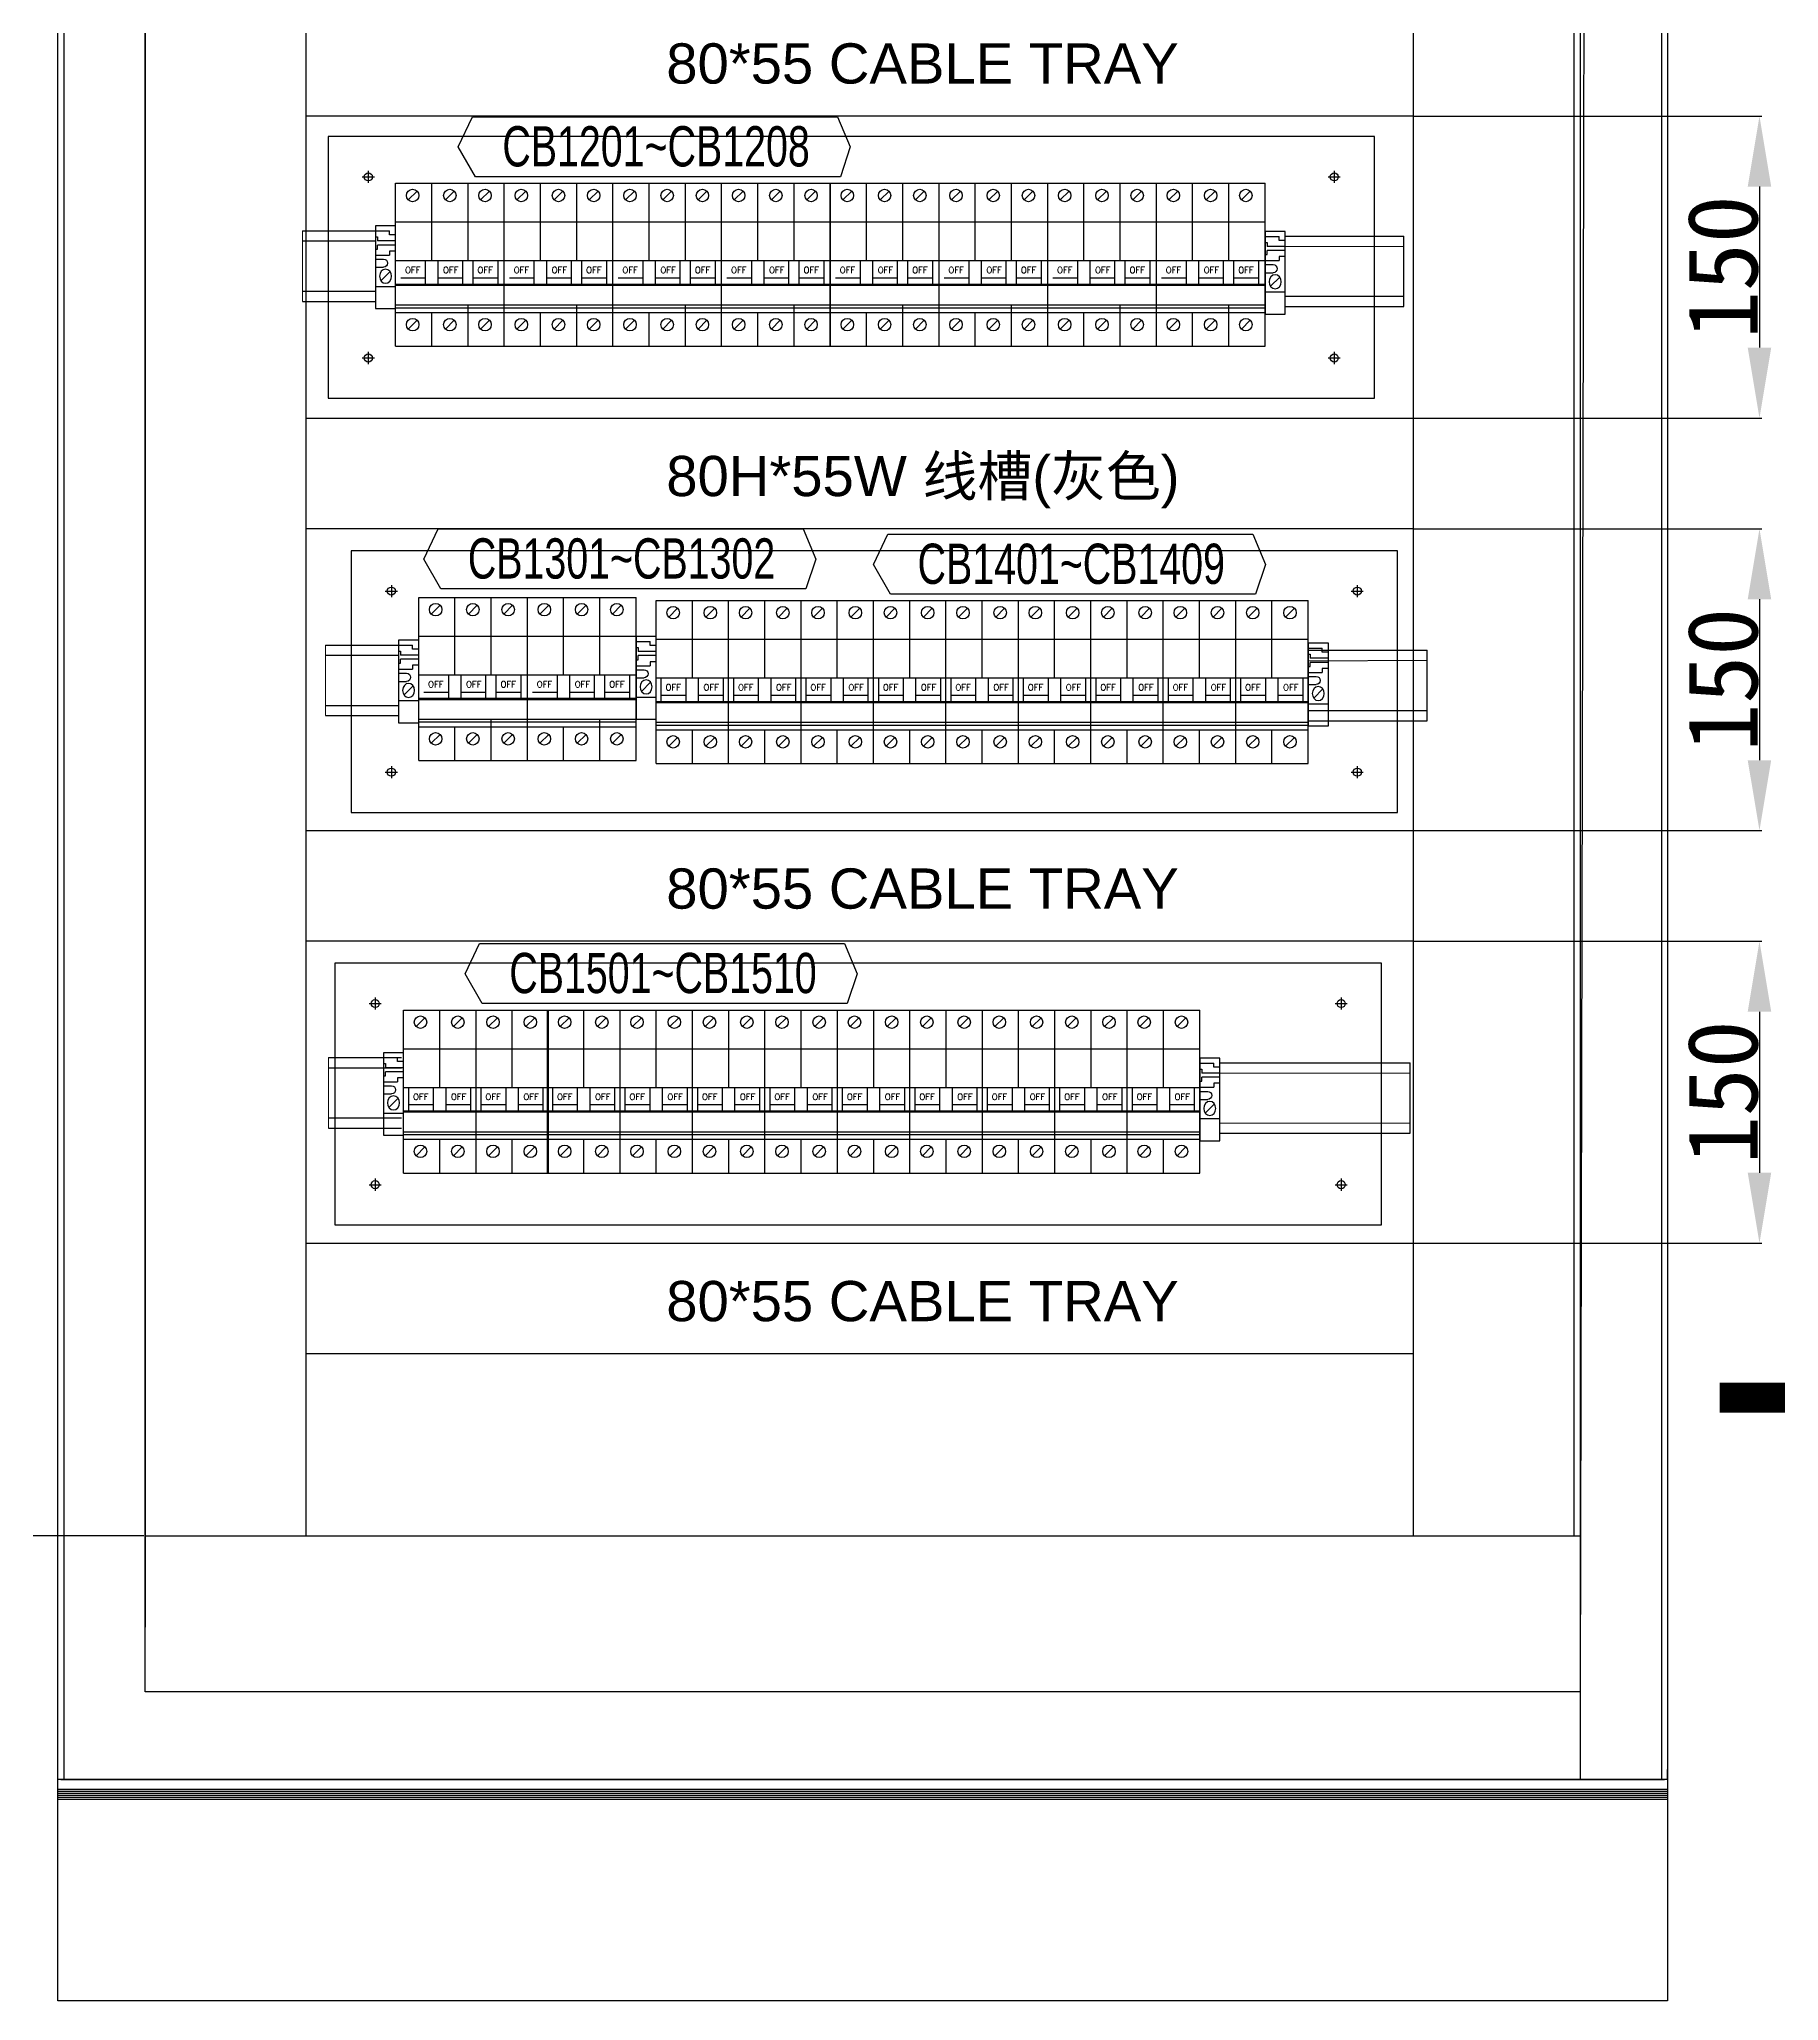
# Model space of a CAD drawing. Extents: x 81437 to 204847, y -54769 to -29444.
# Drawn here: x 91857 to 92721, y -40681 to -39706 of the extents above; entities that cross this region are included whole.
import ezdxf
from ezdxf.enums import TextEntityAlignment as Align
from ezdxf.lldxf.tags import DXFTag

# ---------------------------------------------------------------- set-up
doc = ezdxf.new("R2010")
doc.units = 0
doc.header["$LTSCALE"] = 100
doc.header["$MEASUREMENT"] = 0
for name, color, linetype in [('CABINET', 7, 'Continuous'), ('CLOUD_LAYER', 6, 'Continuous'), ('COMPONENT', 7, 'Continuous'), ('LOOP', 5, 'Continuous'), ('PSU', 12, 'Continuous'), ('TEXT', 7, 'Continuous')]:
    doc.layers.add(name, color=color, linetype=linetype)
doc.layers.add('细实线', color=7, linetype='Continuous', lineweight=20)
doc.styles.add('HZ', font='arial.ttf', dxfattribs={"width": 0.7})
doc.styles.add('ROMANS', font='romans', dxfattribs={"width": 0.8, "height": 2})
doc.styles.get("Standard").update_dxf_attribs({"font": ''})
doc.styles.get('Standard').set_extended_font_data('SimSun')
tags = doc.linetypes.add('CENTER2', pattern=[1.125, 0.75, -0.125, 0.125, -0.125]).pattern_tags.tags
tags[10:11] = [DXFTag(74, 4), DXFTag(75, 0), DXFTag(340, '0'), DXFTag(46, 1.0), DXFTag(50, 0.0), DXFTag(44, 0.0), DXFTag(45, 0.0)]
tags[8:9] = [DXFTag(74, 4), DXFTag(75, 0), DXFTag(340, '0'), DXFTag(46, 1.0), DXFTag(50, 0.0), DXFTag(44, 0.0), DXFTag(45, 0.0)]
tags[6:7] = [DXFTag(74, 4), DXFTag(75, 0), DXFTag(340, '0'), DXFTag(46, 1.0), DXFTag(50, 0.0), DXFTag(44, 0.0), DXFTag(45, 0.0)]
tags[4:5] = [DXFTag(74, 4), DXFTag(75, 0), DXFTag(340, '0'), DXFTag(46, 1.0), DXFTag(50, 0.0), DXFTag(44, 0.0), DXFTag(45, 0.0)]
tags = doc.linetypes.add('HIDDEN', pattern=[0.375, 0.25, -0.125]).pattern_tags.tags
tags[6:7] = [DXFTag(74, 4), DXFTag(75, 0), DXFTag(340, '0'), DXFTag(46, 1.0), DXFTag(50, 0.0), DXFTag(44, 0.0), DXFTag(45, 0.0)]
tags[4:5] = [DXFTag(74, 4), DXFTag(75, 0), DXFTag(340, '0'), DXFTag(46, 1.0), DXFTag(50, 0.0), DXFTag(44, 0.0), DXFTag(45, 0.0)]
doc.dimstyles.new('ISO-25', dxfattribs={"dimtxt": 35, "dimasz": 35, "dimexe": 1.25, "dimexo": 0.625, "dimtad": 1, "dimtoh": 1, "dimdec": 0, "dimtxsty": 'Standard', "dimcen": 2.5, "dimadec": 0, "dimazin": 0, "dimtfac": 1, "dimtdec": 0, "dimtmove": 0, "dimatfit": 3, "dimfxl": 1, "dimarcsym": 0})

# ---------------------------------------------------------------- blocks, each defined once
blk = doc.blocks.new('*D213')
at = {"color": 0, "lineweight": -2, "transparency": 16777216}
for p, q in [((91908.7, -38649.59), (91790.84, -38649.59)), ((91792.09, -38684.59), (91792.09, -40415.09)), ((91908.7, -40450.09), (91790.84, -40450.09))]:
    blk.add_line(p, q, dxfattribs=at)
at = {"color": 0, "transparency": 16777216}
for points in [[(91786.26, -38684.59), (91797.93, -38684.59), (91792.09, -38649.59)], [(91786.26, -40415.09), (91797.93, -40415.09), (91792.09, -40450.09)]]:
    blk.add_solid(points, dxfattribs=at)
at = {"layer": 'Defpoints', "color": 0, "transparency": 16777216}
for p in [(91909.33, -38649.59), (91792.09, -40450.09), (91909.33, -40450.09)]:
    blk.add_point(p, dxfattribs=at)
at = {"color": 0, "transparency": 16777216, "insert": (91773.97, -39549.84), "char_height": 35, "attachment_point": 5, "rotation": 90}
blk.add_mtext('1800', dxfattribs=at)
blk = doc.blocks.new('*D215')
at = {"color": 0, "lineweight": -2, "transparency": 16777216}
for p, q in [((92539.95, -39744.61), (92712.72, -39744.61)), ((92711.47, -39779.61), (92711.47, -39859.61)), ((92539.95, -39894.61), (92712.72, -39894.61))]:
    blk.add_line(p, q, dxfattribs=at)
at = {"color": 0, "transparency": 16777216}
for points in [[(92705.63, -39779.61), (92717.3, -39779.61), (92711.47, -39744.61)], [(92705.63, -39859.61), (92717.3, -39859.61), (92711.47, -39894.61)]]:
    blk.add_solid(points, dxfattribs=at)
at = {"layer": 'Defpoints', "color": 0, "transparency": 16777216}
for p in [(92539.33, -39744.61), (92539.33, -39894.61), (92711.47, -39894.61)]:
    blk.add_point(p, dxfattribs=at)
at = {"color": 0, "transparency": 16777216, "insert": (92693.34, -39819.61), "char_height": 35, "attachment_point": 5, "rotation": 90}
blk.add_mtext('150', dxfattribs=at)
blk = doc.blocks.new('*D216')
at = {"color": 0, "lineweight": -2, "transparency": 16777216}
for p, q in [((92539.95, -39949.61), (92712.72, -39949.61)), ((92711.47, -39984.61), (92711.47, -40064.61)), ((92539.95, -40099.61), (92712.72, -40099.61))]:
    blk.add_line(p, q, dxfattribs=at)
at = {"color": 0, "transparency": 16777216}
for points in [[(92705.63, -39984.61), (92717.3, -39984.61), (92711.47, -39949.61)], [(92705.63, -40064.61), (92717.3, -40064.61), (92711.47, -40099.61)]]:
    blk.add_solid(points, dxfattribs=at)
at = {"layer": 'Defpoints', "color": 0, "transparency": 16777216}
for p in [(92539.33, -39949.61), (92539.33, -40099.61), (92711.47, -40099.61)]:
    blk.add_point(p, dxfattribs=at)
at = {"color": 0, "transparency": 16777216, "insert": (92693.34, -40024.61), "char_height": 35, "attachment_point": 5, "rotation": 90}
blk.add_mtext('150', dxfattribs=at)
blk = doc.blocks.new('*D220')
at = {"color": 0, "lineweight": -2, "transparency": 16777216}
for p, q in [((92539.95, -40154.61), (92712.72, -40154.61)), ((92711.47, -40189.61), (92711.47, -40269.61)), ((92539.95, -40304.61), (92712.72, -40304.61))]:
    blk.add_line(p, q, dxfattribs=at)
at = {"color": 0, "transparency": 16777216}
for points in [[(92705.63, -40189.61), (92717.3, -40189.61), (92711.47, -40154.61)], [(92705.63, -40269.61), (92717.3, -40269.61), (92711.47, -40304.61)]]:
    blk.add_solid(points, dxfattribs=at)
at = {"layer": 'Defpoints', "color": 0, "transparency": 16777216}
for p in [(92539.33, -40154.61), (92539.33, -40304.61), (92711.47, -40304.61)]:
    blk.add_point(p, dxfattribs=at)
at = {"color": 0, "transparency": 16777216, "insert": (92693.34, -40229.61), "char_height": 35, "attachment_point": 5, "rotation": 90}
blk.add_mtext('150', dxfattribs=at)
blk = doc.blocks.new('空开3P')
at = {"layer": 'COMPONENT', "color": 6, "linetype": 'HIDDEN', "ltscale": 0.2}
for p, q in [((185939.19, 105389.42, 63738.88), (185943.58, 105393.8, 63738.88)), ((185957.71, 105389.42, 63738.88), (185962.1, 105393.8, 63738.88)), ((185975.2, 105389.42, 63738.88), (185979.59, 105393.8, 63738.88)), ((185939.19, 105325.23, 63738.88), (185943.58, 105329.61, 63738.88)), ((185957.71, 105325.23, 63738.88), (185962.1, 105329.61, 63738.88)), ((185975.2, 105325.23, 63738.88), (185979.59, 105329.61, 63738.88))]:
    blk.add_line(p, q, dxfattribs=at)
for centre in [(185941.39, 105391.61, 63738.88), (185959.9, 105391.61, 63738.88), (185977.39, 105391.61, 63738.88), (185941.39, 105327.42, 63738.88), (185959.9, 105327.42, 63738.88), (185977.39, 105327.42, 63738.88)]:
    blk.add_circle(centre, 3.1, dxfattribs=at)
at = {"layer": 'PSU', "linetype": 'HIDDEN', "ltscale": 0.2}
for p, q in [((185932.95, 105397.65, 63738.88), (185968.95, 105397.65, 63738.88)), ((185932.95, 105378.45, 63738.88), (185932.95, 105397.65, 63738.88)), ((185950.95, 105378.45, 63738.88), (185950.95, 105397.65, 63738.88)), ((185968.95, 105397.65, 63738.88), (185986.95, 105397.65, 63738.88)), ((185968.95, 105378.45, 63738.88), (185968.95, 105397.65, 63738.88)), ((185968.95, 105378.45, 63738.88), (185968.95, 105397.65, 63738.88)), ((185986.95, 105378.45, 63738.88), (185986.95, 105397.65, 63738.88)), ((185968.95, 105359.22, 63738.88), (185968.95, 105378.45, 63738.88)), ((185932.95, 105316.65, 63738.88), (185932.95, 105333.45, 63738.88)), ((185950.95, 105316.65, 63738.88), (185950.95, 105333.45, 63738.88)), ((185968.95, 105316.65, 63738.88), (185968.95, 105337.19, 63738.88)), ((185968.95, 105316.65, 63738.88), (185968.95, 105333.45, 63738.88)), ((185968.95, 105316.65, 63738.88), (185968.95, 105330.42, 63738.88)), ((185986.95, 105316.65, 63738.88), (185986.95, 105333.45, 63738.88)), ((185932.95, 105316.65, 63738.88), (185968.95, 105316.65, 63738.88)), ((185968.95, 105316.65, 63738.88), (185986.95, 105316.65, 63738.88))]:
    blk.add_line(p, q, dxfattribs=at)
at = {"layer": 'PSU'}
for p, q in [((185932.95, 105378.45, 63738.88), (185968.95, 105378.45, 63738.88)), ((185932.95, 105333.45, 63738.88), (185932.95, 105378.45, 63738.88)), ((185950.95, 105359.22, 63738.88), (185950.95, 105378.45, 63738.88)), ((185968.95, 105378.45, 63738.88), (185986.95, 105378.45, 63738.88)), ((185968.95, 105359.22, 63738.88), (185968.95, 105378.45, 63738.88)), ((185968.95, 105359.22, 63738.88), (185968.95, 105378.45, 63738.88)), ((185986.95, 105333.45, 63738.88), (185986.95, 105378.45, 63738.88)), ((185932.95, 105359.22, 63738.88), (185950.95, 105359.22, 63738.88)), ((185947.87, 105347.54, 63738.88), (185947.87, 105359.22, 63738.88)), ((185950.95, 105359.22, 63738.88), (185968.95, 105359.22, 63738.88)), ((185954.04, 105347.54, 63738.88), (185954.04, 105359.22, 63738.88)), ((185966.38, 105347.54, 63738.88), (185966.38, 105359.22, 63738.88)), ((185968.95, 105359.22, 63738.88), (185986.95, 105359.22, 63738.88)), ((185971.52, 105347.54, 63738.88), (185971.52, 105359.22, 63738.88)), ((185983.87, 105347.54, 63738.88), (185983.87, 105359.22, 63738.88)), ((185935.52, 105350.63, 63738.88), (185947.87, 105350.63, 63738.88)), ((185954.04, 105350.63, 63738.88), (185966.38, 105350.63, 63738.88)), ((185971.52, 105350.63, 63738.88), (185983.87, 105350.63, 63738.88)), ((185932.95, 105347.54, 63738.88), (185968.95, 105347.54, 63738.88)), ((185932.95, 105347.03, 63738.88), (185968.95, 105347.03, 63738.88)), ((185968.95, 105347.54, 63738.88), (185986.95, 105347.54, 63738.88)), ((185968.95, 105347.03, 63738.88), (185986.95, 105347.03, 63738.88)), ((185932.95, 105337.19, 63738.88), (185968.95, 105337.19, 63738.88)), ((185932.95, 105335.81, 63738.88), (185968.95, 105335.81, 63738.88)), ((185932.95, 105333.45, 63738.88), (185968.95, 105333.45, 63738.88)), ((185950.95, 105333.45, 63738.88), (185950.95, 105333.45, 63738.88)), ((185968.95, 105337.19, 63738.88), (185986.95, 105337.19, 63738.88)), ((185968.95, 105333.45, 63738.88), (185968.95, 105337.19, 63738.88)), ((185968.95, 105333.45, 63738.88), (185968.95, 105337.19, 63738.88)), ((185968.95, 105335.81, 63738.88), (185986.95, 105335.81, 63738.88)), ((185968.95, 105333.45, 63738.88), (185986.95, 105333.45, 63738.88))]:
    blk.add_line(p, q, dxfattribs=at)
at = {"layer": 'TEXT', "style": 'ROMANS'}
for p in [(185941.47, 105354.54, 63738.88), (185960.32, 105354.54, 63738.88), (185977.48, 105354.54, 63738.88)]:
    blk.add_text('OFF', height=3.086, dxfattribs=at).set_placement(p, align=Align.MIDDLE)
blk = doc.blocks.new('堵头')
at = {"color": 53}
for p, q in [((0, -41), (0, 0)), ((0, 0), (10, 0)), ((10, 0), (10, -41)), ((0, -11), (10, -11)), ((7.28, -18.33), (2.72, -13.78)), ((0, -20.55), (4, -20.55)), ((0, -24.55), (4, -24.55)), ((0, -26.55), (7, -26.55)), ((7, -28.55), (7, -26.55)), ((10, -28.55), (7, -28.55)), ((0, -29.55), (1, -29.55)), ((0, -35.55), (1, -35.55)), ((0, -38.55), (7, -38.55)), ((1, -29.55), (1, -31.55)), ((10, -31.55), (1, -31.55)), ((10, -33.55), (1, -33.55)), ((1, -35.55), (1, -33.55)), ((10, -36.55), (7, -36.55)), ((7, -36.55), (7, -38.55)), ((10, -41), (0, -41))]:
    blk.add_line(p, q, dxfattribs=at)
blk.add_arc((4, -22.55), 2, 270, 90, dxfattribs=at)
blk.add_ellipse((5, -16.05), major_axis=(0, -3.5), ratio=0.857143, start_param=4.712389, end_param=10.995574, dxfattribs=at)
blk = doc.blocks.new('2P空开')
at = {"layer": 'COMPONENT', "color": 6, "linetype": 'HIDDEN', "ltscale": 0.2}
for p, q in [((-11.76, -8.23), (-7.37, -3.86)), ((6.76, -8.23), (11.15, -3.86)), ((-11.76, -72.42), (-7.37, -68.04)), ((6.76, -72.42), (11.15, -68.04))]:
    blk.add_line(p, q, dxfattribs=at)
for centre in [(-9.56, -6.04), (8.95, -6.04), (-9.56, -70.23), (8.95, -70.23)]:
    blk.add_circle(centre, 3.1, dxfattribs=at)
at = {"layer": 'PSU', "linetype": 'HIDDEN', "ltscale": 0.2}
for p, q in [((-18, 0), (18, 0)), ((-18, -19.21), (-18, 0)), ((0, -19.21), (0, 0)), ((18, -19.21), (18, 0)), ((18, -81), (18, -19.21)), ((-18, -81), (-18, -64.21)), ((0, -81), (0, -64.21)), ((18, -81), (18, -67.23)), ((-18, -81), (18, -81))]:
    blk.add_line(p, q, dxfattribs=at)
at = {"layer": 'PSU'}
for p, q in [((-18, -19.21), (18, -19.21)), ((-18, -64.21), (-18, -19.21)), ((0, -38.43), (0, -19.21)), ((18, -64.21), (18, -19.21)), ((-18, -38.43), (0, -38.43)), ((-15.43, -50.11), (-15.43, -38.43)), ((-3.09, -50.11), (-3.09, -38.43)), ((0, -38.43), (18, -38.43)), ((3.09, -50.11), (3.09, -38.43)), ((15.43, -50.11), (15.43, -38.43)), ((-15.43, -47.02), (-3.09, -47.02)), ((3.09, -47.02), (15.43, -47.02)), ((-18, -50.11), (18, -50.11)), ((-18, -50.62), (18, -50.62)), ((-18, -60.46), (18, -60.46)), ((-18, -61.84), (18, -61.84)), ((-18, -64.21), (18, -64.21)), ((0, -64.21), (0, -64.21))]:
    blk.add_line(p, q, dxfattribs=at)
at = {"layer": 'TEXT', "style": 'ROMANS'}
for p in [(-9.48, -43.11), (9.37, -43.11)]:
    blk.add_text('OFF', height=3.086, dxfattribs=at).set_placement(p, align=Align.MIDDLE)

msp = doc.modelspace()

# ---------------------------------------------------------------- linework, layer by layer
at = {"color": 7}
for p, q in [((91865.83, -40681.09), (91865.83, -38571.09)), ((92665.83, -38571.09), (92665.83, -40681.09)), ((91909.33, -40527.59), (91909.33, -38618.59)), ((91909.33, -38695.09), (91909.33, -40495.39)), ((92624.29, -39660.92), (92622.33, -40527.59)), ((91909.33, -40450.09), (92622.33, -40450.09)), ((91909.33, -40527.59), (91909.33, -40459.85)), ((92665.83, -40571.09), (91865.83, -40571.09)), ((92665.83, -40576.09), (91865.83, -40576.09)), ((92665.83, -40577.09), (91865.83, -40577.09)), ((92665.83, -40578.09), (91865.83, -40578.09)), ((91867.33, -40571.09), (92664.33, -40571.09)), ((92665.83, -40579.09), (91865.83, -40579.09)), ((92665.83, -40580.09), (91865.83, -40580.09)), ((92665.83, -40581.09), (91865.83, -40581.09)), ((92665.83, -40681.09), (91865.83, -40681.09)), ((92665.83, -40681.09), (91865.83, -40681.09))]:
    msp.add_line(p, q, dxfattribs=at)
at = {"color": 7, "linetype": 'HIDDEN'}
for p, q in [((91869.03, -40571.09), (91869.03, -38571.09)), ((92662.83, -38571.09), (92662.83, -40571.09))]:
    msp.add_line(p, q, dxfattribs=at)
msp.add_line((92622.33, -38618.59), (92622.33, -40571.09))
at = {"color": 4, "linetype": 'CENTER2'}
for p, q in [((92017.17, -39774.75), (92023.17, -39774.75)), ((92020.17, -39771.75), (92020.17, -39777.75)), ((92497.17, -39774.75), (92503.17, -39774.75)), ((92500.17, -39771.75), (92500.17, -39777.75)), ((92017.17, -39864.75), (92023.17, -39864.75)), ((92020.17, -39861.75), (92020.17, -39867.75)), ((92497.17, -39864.75), (92503.17, -39864.75)), ((92500.17, -39861.75), (92500.17, -39867.75)), ((92028.62, -39980.57), (92034.62, -39980.57)), ((92031.62, -39977.57), (92031.62, -39983.57)), ((92508.62, -39980.57), (92514.62, -39980.57)), ((92511.62, -39977.57), (92511.62, -39983.57)), ((92028.62, -40070.57), (92034.62, -40070.57)), ((92031.62, -40067.57), (92031.62, -40073.57)), ((92508.62, -40070.57), (92514.62, -40070.57)), ((92511.62, -40067.57), (92511.62, -40073.57)), ((92020.61, -40185.56), (92026.61, -40185.56)), ((92023.61, -40182.56), (92023.61, -40188.56)), ((92500.61, -40185.56), (92506.61, -40185.56)), ((92503.61, -40182.56), (92503.61, -40188.56)), ((92020.61, -40275.56), (92026.61, -40275.56)), ((92023.61, -40272.56), (92023.61, -40278.56)), ((92500.61, -40275.56), (92506.61, -40275.56)), ((92503.61, -40272.56), (92503.61, -40278.56))]:
    msp.add_line(p, q, dxfattribs=at)
at = {"linetype": 'CENTER2'}
for p, q in [((92020.08, -39774.75), (92020.26, -39774.75)), ((92020.17, -39774.84), (92020.17, -39774.66)), ((92500.08, -39774.75), (92500.26, -39774.75)), ((92500.17, -39774.84), (92500.17, -39774.66)), ((92020.08, -39864.75), (92020.26, -39864.75)), ((92020.17, -39864.84), (92020.17, -39864.66)), ((92500.08, -39864.75), (92500.26, -39864.75)), ((92500.17, -39864.84), (92500.17, -39864.66)), ((92031.53, -39980.57), (92031.71, -39980.57)), ((92031.62, -39980.66), (92031.62, -39980.48)), ((92511.53, -39980.57), (92511.71, -39980.57)), ((92511.62, -39980.66), (92511.62, -39980.48)), ((92031.53, -40070.57), (92031.71, -40070.57)), ((92031.62, -40070.66), (92031.62, -40070.48)), ((92511.53, -40070.57), (92511.71, -40070.57)), ((92511.62, -40070.66), (92511.62, -40070.48)), ((92023.52, -40185.56), (92023.7, -40185.56)), ((92023.61, -40185.65), (92023.61, -40185.47)), ((92503.52, -40185.56), (92503.7, -40185.56)), ((92503.61, -40185.65), (92503.61, -40185.47)), ((92023.52, -40275.56), (92023.7, -40275.56)), ((92023.61, -40275.65), (92023.61, -40275.47)), ((92503.52, -40275.56), (92503.7, -40275.56)), ((92503.61, -40275.65), (92503.61, -40275.47))]:
    msp.add_line(p, q, dxfattribs=at)
at = {"color": 6}
for p, q in [((91987.47, -39801.61, -63738.88), (92023.75, -39801.61, -62238.04)), ((91987.47, -39806.61, -63738.88), (92023.75, -39806.61, -62238.04)), ((92475.79, -39804.17, 1500.84), (92534.82, -39804.17)), ((92534.82, -39839.17), (92534.82, -39804.17)), ((92475.79, -39809.37, 1500.84), (92534.82, -39809.17)), ((91987.47, -39831.61, -63738.88), (92023.75, -39831.61, -62238.04)), ((91987.47, -39836.61, -63738.88), (92023.75, -39836.61, -62238.04)), ((92475.79, -39834.06, 1500.84), (92534.82, -39834.11)), ((92475.79, -39839.17, 1500.84), (92534.82, -39839.17)), ((91998.91, -40007.43, -63738.88), (92035.2, -40007.43, -62238.04)), ((91998.91, -40012.43, -63738.88), (92035.2, -40012.43, -62238.04)), ((92487.23, -40009.99, 1500.84), (92546.27, -40009.99)), ((92546.27, -40044.99), (92546.27, -40009.99)), ((92487.23, -40015.19, 1500.84), (92546.27, -40014.99)), ((91998.91, -40037.43, -63738.88), (92035.2, -40037.43, -62238.04)), ((92487.23, -40039.89, 1500.84), (92546.27, -40039.94)), ((91998.91, -40042.43, -63738.88), (92035.2, -40042.43, -62238.04)), ((92487.23, -40044.99, 1500.84), (92546.27, -40044.99)), ((92000.42, -40212.42, -63738.88), (92036.7, -40212.42, -62238.04)), ((92000.42, -40217.42, -63738.88), (92036.7, -40217.42, -62238.04)), ((92443.3, -40214.98, -124476.07), (92537.83, -40214.98, -125976.91)), ((92537.83, -40249.98, -125976.91), (92537.83, -40214.98, -125976.91)), ((92443.3, -40220.18, -124476.07), (92537.83, -40219.98, -125976.91)), ((92000.42, -40242.42, -63738.88), (92036.7, -40242.42, -62238.04)), ((92443.3, -40244.87, -124476.07), (92537.83, -40244.93, -125976.91)), ((92443.3, -40244.87, -124476.07), (92537.83, -40244.93, -125976.91)), ((92000.42, -40247.42, -63738.88), (92036.7, -40247.42, -62238.04)), ((92443.3, -40249.98, -124476.07), (92537.83, -40249.98, -125976.91))]:
    msp.add_line(p, q, dxfattribs=at)
for points in [[(91909.33, -40450.09), (91989.33, -40450.09), (91989.33, -38649.59), (91909.33, -38649.59)], [(92539.33, -40450.09), (92619.33, -40450.09), (92619.33, -38649.59), (92539.33, -38649.59)], [(92000.17, -39884.75), (92520.17, -39884.75), (92520.17, -39754.75), (92000.17, -39754.75)], [(92011.62, -40090.57), (92531.62, -40090.57), (92531.62, -39960.57), (92011.62, -39960.57)], [(92003.61, -40295.56), (92523.61, -40295.56), (92523.61, -40165.56), (92003.61, -40165.56)]]:
    msp.add_lwpolyline(points, close=True)
at = {"elevation": 63738.88}
for points in [[(91989.33, -39689.61), (92539.33, -39689.61), (92539.33, -39744.61), (91989.33, -39744.61)], [(91989.33, -39894.61), (92539.33, -39894.61), (92539.33, -39949.61), (91989.33, -39949.61)], [(91989.33, -40099.61), (92539.33, -40099.61), (92539.33, -40154.61), (91989.33, -40154.61)], [(91989.33, -40304.61), (92539.33, -40304.61), (92539.33, -40359.61), (91989.33, -40359.61)]]:
    msp.add_lwpolyline(points, close=True, dxfattribs=at)
at = {"color": 3}
for points in [[(92072.01, -39744.89), (92253.36, -39744.89), (92259.7, -39759.89), (92254.74, -39774.7), (92073.39, -39774.7), (92064.9, -39759.89), (92072.01, -39744.89)], [(92054.85, -39949.69), (92236.2, -39949.69), (92242.54, -39964.69), (92237.58, -39979.5), (92056.23, -39979.5), (92047.74, -39964.69), (92054.85, -39949.69)], [(92075.45, -40155.7), (92256.8, -40155.7), (92263.14, -40170.7), (92258.17, -40185.51), (92076.82, -40185.51), (92068.33, -40170.7), (92075.45, -40155.7)]]:
    msp.add_lwpolyline(points, dxfattribs=at)
at = {"color": 3, "elevation": -60737.2}
msp.add_lwpolyline([(92278.33, -39952.34), (92459.68, -39952.34), (92466.02, -39967.34), (92461.05, -39982.15), (92279.7, -39982.15), (92271.21, -39967.34), (92278.33, -39952.34)], dxfattribs=at)
at = {"color": 7}
msp.add_lwpolyline([(92665.83, -40571.09), (92665.83, -40566.09)], dxfattribs=at)
for centre in [(92020.17, -39774.75), (92500.17, -39774.75), (92020.17, -39864.75), (92500.17, -39864.75), (92031.62, -39980.57), (92511.62, -39980.57), (92031.62, -40070.57), (92511.62, -40070.57), (92023.61, -40185.56), (92503.61, -40185.56), (92023.61, -40275.56), (92503.61, -40275.56)]:
    msp.add_circle(centre, 2)
at = {"layer": 'CLOUD_LAYER', "color": 7}
for p, q in [((92622.33, -40527.59), (91909.33, -40527.59)), ((92607.91, -40527.59), (91912.59, -40527.59))]:
    msp.add_line(p, q, dxfattribs=at)
at = {"layer": 'LOOP', "color": 5, "const_width": 15}
msp.add_lwpolyline([(92736.82, -40381.38), (92691.68, -40381.38)], dxfattribs=at)
msp.add_lwpolyline([(92736.82, -40381.38), (92691.68, -40381.38)], dxfattribs=at)
at = {"layer": '细实线', "color": 6}
for p, q in [((91987.47, -39801.61, -63738.88), (91987.47, -39836.61, -63738.88)), ((91998.91, -40007.43, -63738.88), (91998.91, -40042.43, -63738.88)), ((92000.42, -40212.42, -63738.88), (92000.42, -40247.42, -63738.88))]:
    msp.add_line(p, q, dxfattribs=at)

# ---------------------------------------------------------------- block references
at = {"xscale": -1, "rotation": 180}
for p in [(92023.75, -39840.16, -62238.04), (92465.79, -39842.92, 1500.84), (92035.2, -40045.99, -62238.04), (92153.2, -40044.22, -60737.2), (92487.23, -40047.54, -60737.2), (92027.7, -40250.97, -62238.04), (92433.3, -40253.73, -124476.07)]:
    msp.add_blockref('堵头', p, dxfattribs=at)
at = {"layer": 'CABINET'}
for p in [(92181.21, -39985.29, -60737.2), (92217.21, -39985.29, -60737.2), (92253.21, -39985.29, -60737.2), (92289.22, -39985.29, -60737.2), (92325.22, -39985.29, -60737.2), (92361.22, -39985.29, -60737.2), (92397.23, -39985.29, -60737.2), (92433.23, -39985.29, -60737.2), (92469.23, -39985.29, -60737.2), (92055.7, -40188.77, -62238.04), (92091.7, -40188.77, -62238.04), (92127.29, -40188.77, -62238.04), (92163.29, -40188.77, -62238.04), (92199.29, -40188.77, -62238.04), (92235.29, -40188.77, -62238.04), (92271.3, -40188.77, -62238.04), (92307.3, -40188.77, -62238.04), (92343.3, -40188.77, -62238.04), (92379.3, -40188.77, -62238.04), (92415.3, -40188.77, -124476.07)]:
    msp.add_blockref('2P空开', p, dxfattribs=at)
at = {"layer": '细实线'}
for p in [(-93899.2, -145175.59, -125976.91), (-93845.2, -145175.59, -125976.91), (-93791.19, -145175.59, -125976.91), (-93737.19, -145175.59, -125976.91), (-93683.18, -145175.59, -125976.91), (-93629.18, -145175.59, -62238.04), (-93575.17, -145175.59, -62238.04), (-93521.17, -145175.59, -62238.04), (-93887.75, -145381.41, -125976.91), (-93833.75, -145381.41, -125976.91)]:
    msp.add_blockref('空开3P', p, dxfattribs=at)

# ---------------------------------------------------------------- texts
at = {"lineweight": 0, "style": 'HZ'}
for s, p in [('80*55 CABLE TRAY', (92168.24, -39728.4)), ('80H*55W 线槽(灰色)', (92168.24, -39933.4)), ('80*55 CABLE TRAY', (92168.24, -40138.4)), ('80*55 CABLE TRAY', (92168.24, -40343.4))]:
    msp.add_text(s, height=20, dxfattribs=at).set_placement(p)
at = {"color": 0, "style": 'HZ', "width": 0.7}
for s, p in [('CB1201~CB1208', (92163.17, -39769.56)), ('CB1301~CB1302', (92146.01, -39974.37)), ('CB1401~CB1409', (92369.49, -39977.02, -60737.2)), ('CB1501~CB1510', (92166.61, -40180.37))]:
    msp.add_text(s, height=20, dxfattribs=at).set_placement(p, align=Align.CENTER)

# ---------------------------------------------------------------- dimensions: what is measured, and where the dimension line sits
at = {"color": 3}
for base, p1, p2, picture, middle in [((91792.09264, -40450.08961), (91909.32719, -38649.58964), (91909.32719, -40450.08961), '*D213', (91773.96764, -39549.83963)), ((92711.47, -39894.61, 63738.88), (92539.33, -39744.61, 63738.88), (92539.33, -39894.61, 63738.88), '*D215', (92693.34, -39819.61, 63738.88)), ((92711.47, -40099.61, 63738.88), (92539.33, -39949.61, 63738.88), (92539.33, -40099.61, 63738.88), '*D216', (92693.34, -40024.61, 63738.88)), ((92711.47, -40304.61, 63738.88), (92539.33, -40154.61, 63738.88), (92539.33, -40304.61, 63738.88), '*D220', (92693.34, -40229.61, 63738.88))]:
    dim = msp.add_linear_dim(base=base, p1=p1, p2=p2, angle=90, dimstyle='ISO-25', dxfattribs=at)
    dim.commit()
    dim.dimension.update_dxf_attribs({"geometry": picture, "text_midpoint": middle})

doc.saveas('drawing.dxf')
